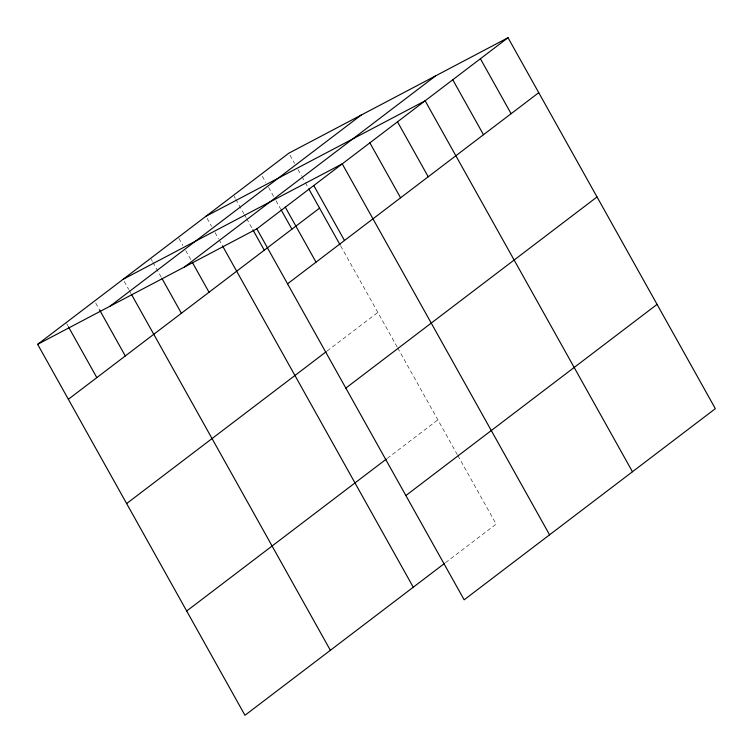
<?xml version="1.0" encoding="UTF-8"?>
<svg xmlns="http://www.w3.org/2000/svg" width="753" height="753" viewBox="0 0 753 753"><rect width="100%" height="100%" fill="white"/><g stroke="black" fill="none" stroke-linecap="round" stroke-linejoin="round"><path stroke-width="0.56" stroke-dasharray="3.77 2.82" d="M327.179 350.964L377.837 312.42M387.221 458.408L437.879 419.854M445.503 562.679L496.161 524.135L457.88 455.64M289.98 155.222L294.527 163.363M297.943 169.463L301.351 175.571M301.925 176.588L304.767 181.68M305.332 182.697L308.175 187.789M340.695 245.967L397.095 346.879M397.659 347.895L457.306 454.614M262.345 176.249L265.762 182.348M268.605 187.441L273.725 196.599M275.993 200.665L280.549 208.807M234.145 196.251L235.284 198.293M235.849 199.31L243.812 213.551M244.386 214.567L246.09 217.626M246.664 218.643L252.349 228.818M207.084 218.295L211.631 226.437M215.047 232.545L218.464 238.654M219.029 239.67L221.871 244.753M178.885 238.306L182.866 245.431M185.709 250.514L190.829 259.672M151.259 259.333L152.388 261.366M152.963 262.383L161.49 277.65M124.189 281.377L128.744 289.519M129.309 290.536L131.013 293.585M95.725 303.035L99.707 310.161M66.688 323.686L67.826 325.72"/><path stroke-width="1.13" d="M444.581 563.385L244.97 715.284L37.65 344.328L288.841 153.188L508.03 37.716L715.35 408.672L464.159 599.812L256.839 228.865L508.03 37.716M109.985 306.226L361.176 115.077M184.513 266.967L435.695 75.827M68.363 399.278L319.554 208.139M287.552 283.815L538.743 92.675M126.645 503.559L326.256 351.66M345.834 388.096L597.025 196.957M186.688 611.003L386.298 459.104M405.876 495.54L657.068 304.391M205.946 216.262L425.144 100.798L632.454 471.745M123.059 279.335L342.248 163.872L549.568 534.828M37.65 344.328L256.839 228.865M480.405 58.743L511.118 113.703M452.769 79.771L483.482 134.721M397.509 121.826L428.222 176.776M369.874 142.854L400.587 197.804M313.775 185.539L344.488 240.489M308.749 188.805L340.121 244.941M285.312 207.197L316.025 262.157M281.114 209.823L291.919 229.166M252.914 229.834L264.294 250.184M222.446 245.77L413.265 587.218M192.533 262.731L209.033 292.239M162.064 278.666L181.398 313.267M131.587 294.602L330.369 650.291M99.707 310.161L125.299 355.953M68.391 326.736L96.826 377.62"/></g></svg>
